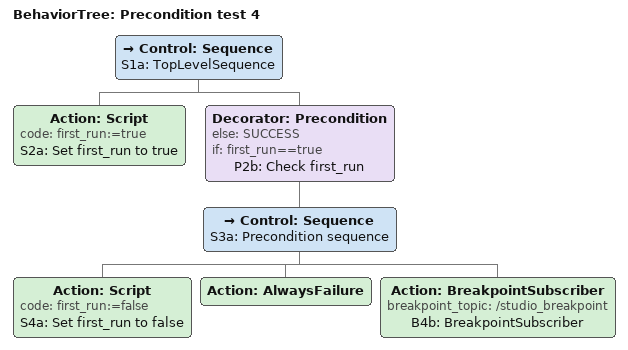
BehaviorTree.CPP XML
<?xml version="1.0" encoding="utf-8" ?>
<root BTCPP_format="4" main_tree_to_execute="Precondition test 4">
  <BehaviorTree ID="Precondition test 4" _description="">
    <Control ID="Sequence" name="S1a: TopLevelSequence">
      <Action
        ID="Script"
        code="first_run:=true"
        name="S2a: Set first_run to true"
      />
      <Decorator
        ID="Precondition"
        else="SUCCESS"
        if="first_run==true"
        name="P2b: Check first_run"
      >
        <Control ID="Sequence" name="S3a: Precondition sequence">
          <Action
            ID="Script"
            code="first_run:=false"
            name="S4a: Set first_run to false"
          />
          <Action ID="AlwaysFailure" />
          <Action
            ID="BreakpointSubscriber"
            breakpoint_topic="/studio_breakpoint"
            name="B4b: BreakpointSubscriber"
          />
        </Control>
      </Decorator>
    </Control>
  </BehaviorTree>
</root>
